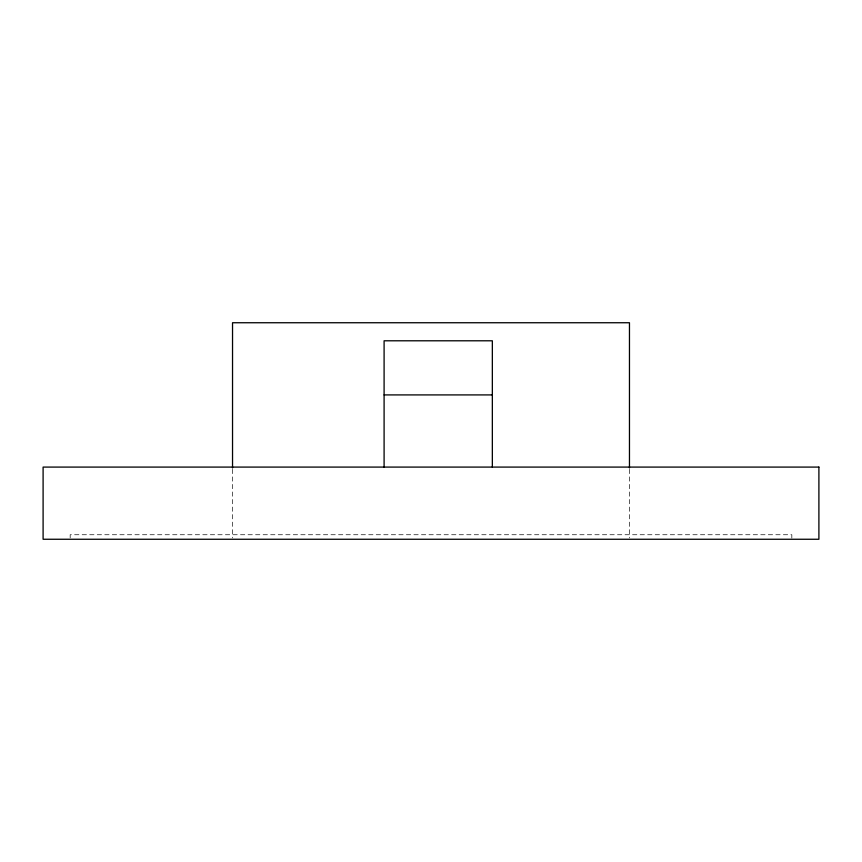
<?xml version="1.0" encoding="UTF-8"?>
<svg xmlns="http://www.w3.org/2000/svg" width="862" height="862" viewBox="0 0 862 862"><rect width="100%" height="100%" fill="white"/><g stroke="black" fill="none" stroke-linecap="round" stroke-linejoin="round"><path stroke-width="0.65" stroke-dasharray="4.31 3.23" d="M791.833 538.125L791.833 534.742L70.167 534.742L70.167 538.125M629.465 469.327L629.465 537.91M232.535 469.327L232.535 537.91"/><path stroke-width="1.29" d="M384.096 394.915L492.342 394.915M629.465 467.98L629.465 322.744L232.535 322.744L232.535 467.98M492.342 467.085L492.342 340.792L384.096 340.792L384.096 467.085M818.9 467.085L43.1 467.085L43.1 539.256L818.9 539.256L818.9 467.085"/></g></svg>
